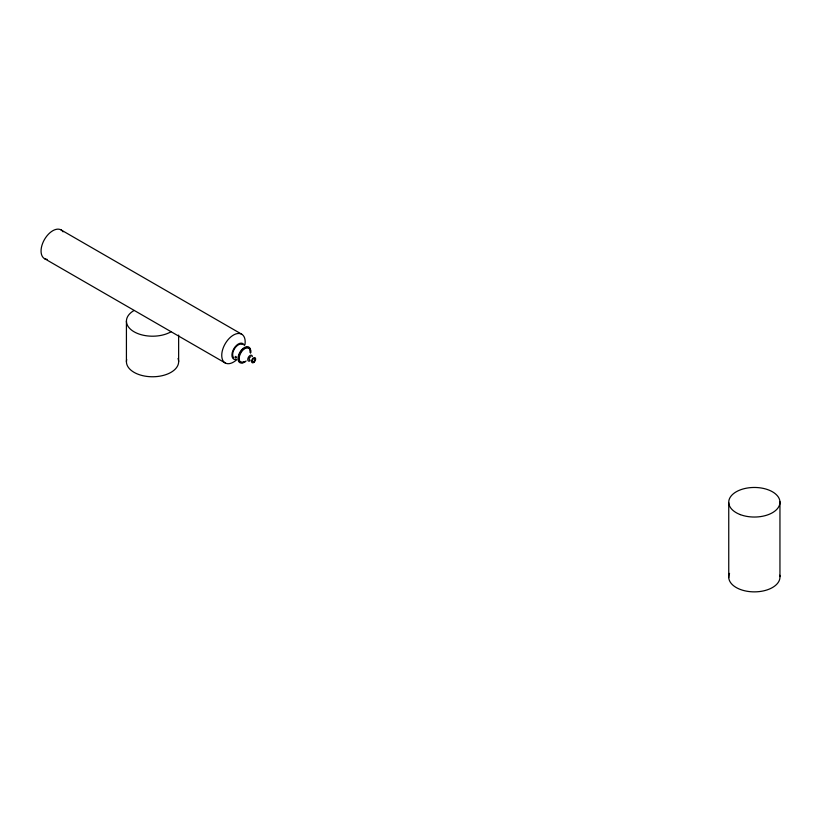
<?xml version="1.0" encoding="UTF-8"?>
<svg xmlns="http://www.w3.org/2000/svg" width="821" height="821" viewBox="0 0 821 821"><rect width="100%" height="100%" fill="white"/><g stroke="black" fill="none" stroke-linecap="round" stroke-linejoin="round"><path stroke-width="1.23" d="M61.062 229.911L241.754 334.229M44.488 258.625L225.18 362.944M779.95 501.744L779.95 576.578M728.75 502.75L728.75 577.584M178.639 335.071L178.639 361.692M126.424 321.124L126.424 361.692M170.994 331.787A26.108 15.076 0 0 1 134.069 331.787A26.108 15.076 0 0 1 134.069 310.471M178.044 358.49A26.108 15.076 0 0 1 153.465 376.757A26.108 15.076 0 0 1 126.691 359.547M236.766 359.67A16.574 9.575 -60 0 1 221.824 356.909A16.574 9.575 -60 0 1 234.026 334.742A16.574 9.575 -60 0 1 244.915 344.851M47.156 259.385A16.574 9.575 -60 0 1 44.488 239.475A16.574 9.575 -60 0 1 63.063 231.84M250.066 360.84A3.263 1.878 -60 0 1 247.757 359.567A3.263 1.878 -60 0 1 249.953 355.575A3.263 1.878 -60 0 1 252.365 356.653M246.136 360.994A8.148 4.7 -60 0 1 239.178 359.146A8.148 4.7 -60 0 1 245.048 348.463A8.148 4.7 -60 0 1 250.621 352.856M243.95 361.753A8.148 4.7 -60 0 1 238.624 357.556A8.148 4.7 -60 0 1 245.048 347.878A8.148 4.7 -60 0 1 250.066 352.537M245.263 361.64A9.021 5.203 -60 0 1 237.987 358.736A9.021 5.203 -60 0 1 244.966 347.201A9.021 5.203 -60 0 1 250.59 352.845M236.068 359.567A9.021 5.203 -60 0 1 233.79 348.781A9.021 5.203 -60 0 1 244.278 345.354M233.769 357.905A7.994 4.618 -60 0 1 234.601 348.586A7.994 4.618 -60 0 1 242.298 344.451M249.974 360.019A1.806 1.047 -60 0 1 249.728 360.019M249.225 359.588A1.806 1.047 -60 0 1 249.512 357.853A1.806 1.047 -60 0 1 250.867 356.735M235.853 358.182A1.067 0.534 65.6 0 1 235.114 356.827M235.719 356.355A1.067 0.534 65.6 0 1 236.438 357.72M779.765 575.244A25.615 14.788 0 0 1 752.703 591.838A25.615 14.788 0 0 1 729.551 573.376M253.925 361.445A1.806 1.047 -60 0 0 254.489 358.644A1.806 1.047 -60 0 0 252.355 360.542A1.806 1.047 -60 0 0 253.925 361.445M254.12 362.184A2.894 1.673 -60 0 0 255.033 357.699A2.894 1.673 -60 0 0 251.616 360.737A2.894 1.673 -60 0 0 254.12 362.184M740.265 514.603A25.615 14.788 0 0 0 779.919 503.119A25.615 14.788 0 0 0 742.872 489.029A25.615 14.788 0 0 0 740.265 514.603"/></g></svg>
